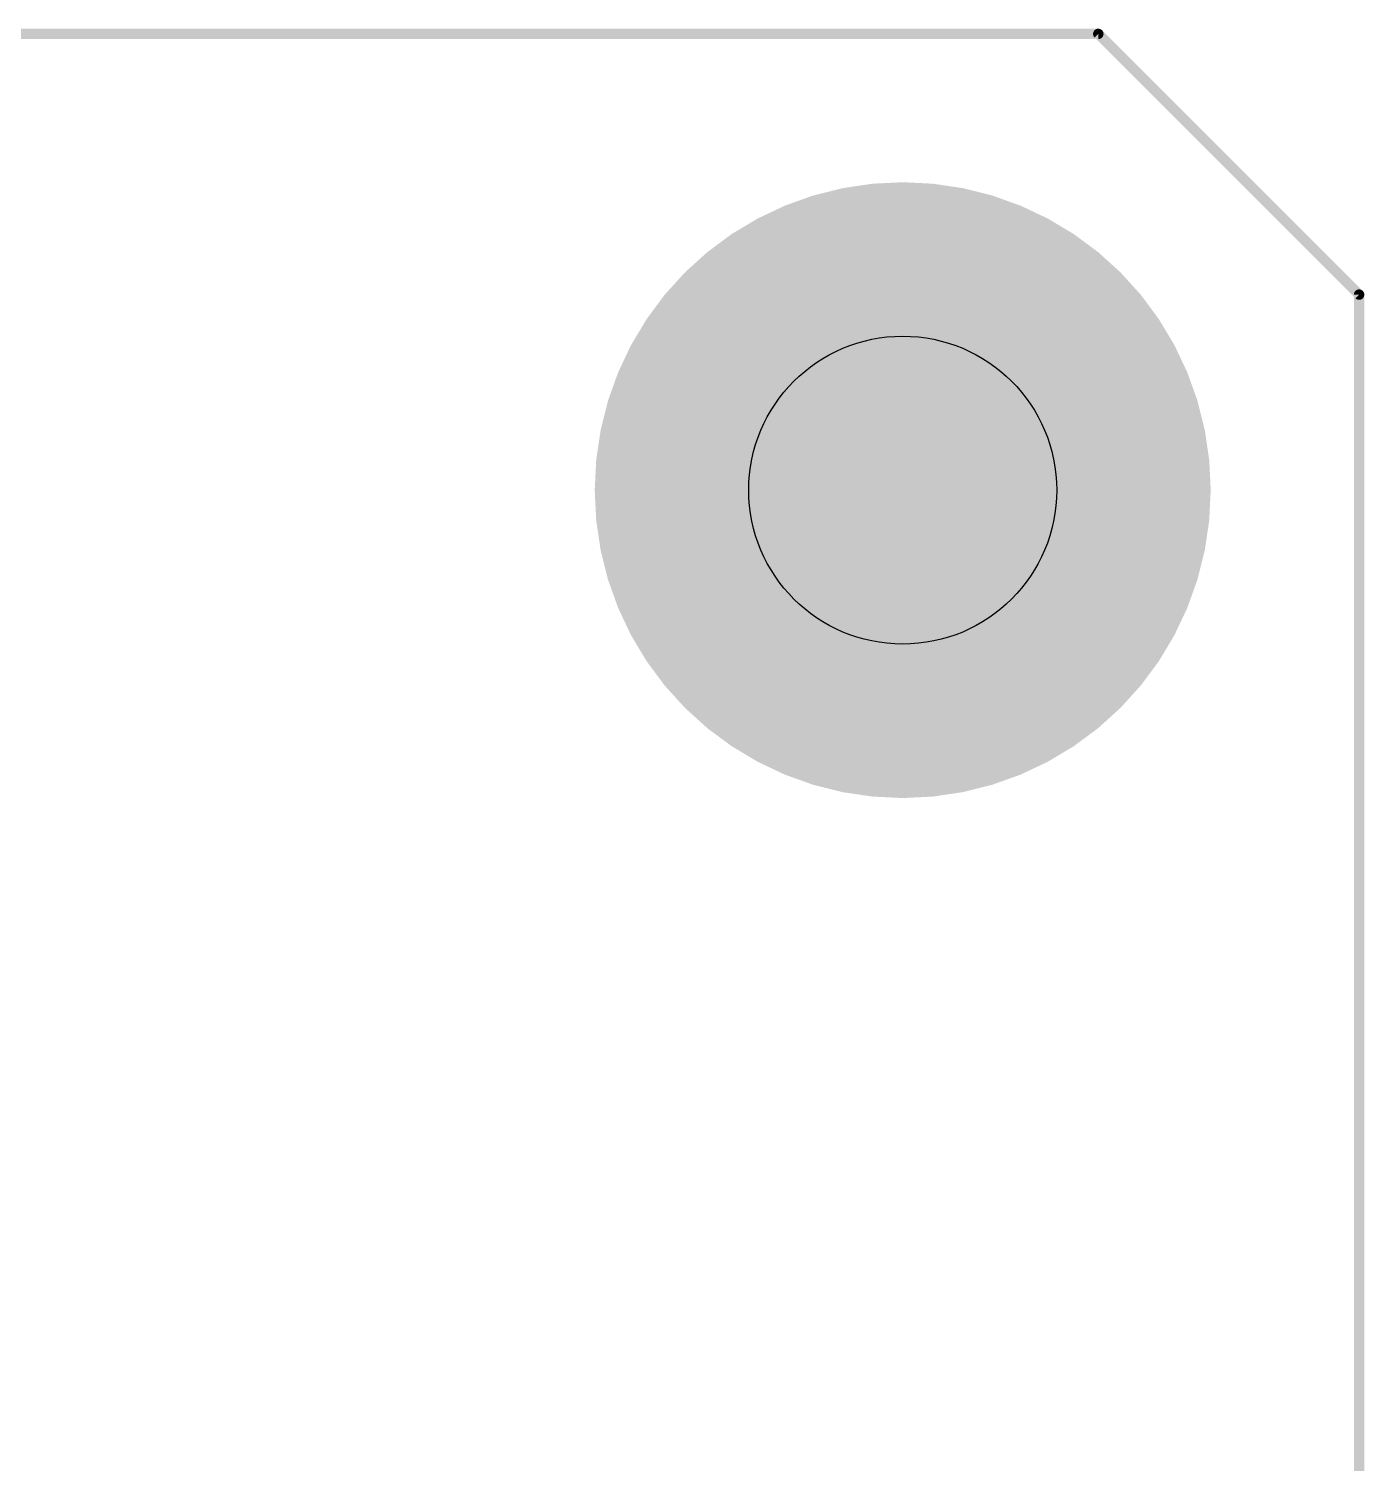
# Model space of a CAD drawing. Extents: x -0.1 to 69.9, y -0.1 to 50.9.
# Drawn here: x 56.89 to 69.9, y 36.87 to 50.85 of the extents above; entities that cross this region are included whole.
import ezdxf

# ---------------------------------------------------------------- set-up
doc = ezdxf.new("R2010")
doc.units = 0
for name, color, linetype in [('18', 110, 'CONTINUOUS'), ('20', 31, 'CONTINUOUS'), ('44', 253, 'CONTINUOUS')]:
    doc.layers.add(name, color=color, linetype=linetype)

# ---------------------------------------------------------------- blocks, each defined once
blk = doc.blocks.new('ROUNDV')
at = {"const_width": 0.5}
blk.add_lwpolyline([(0, -0.25, 1), (0, 0.25, 1), (0, -0.25)], format="xyb", dxfattribs=at)

msp = doc.modelspace()

# ---------------------------------------------------------------- linework, layer by layer
at = {"layer": '20', "const_width": 0.1016}
for points in [[(5.08, 50.8), (67.31, 50.8)], [(67.31, 50.8), (69.85, 48.26)], [(69.85, 48.26), (69.85, 5.08)]]:
    msp.add_lwpolyline(points, dxfattribs=at)
at = {"layer": '20', "const_width": 0.0508}
for points in [[(67.328, 50.818, 1), (67.292, 50.782)], [(67.31, 50.7746, 1), (67.31, 50.8254)], [(69.8754, 48.26, 1), (69.8246, 48.26)], [(69.832, 48.242, 1), (69.868, 48.278)]]:
    msp.add_lwpolyline(points, format="xyb", dxfattribs=at)
at = {"layer": '44'}
msp.add_circle((65.405, 46.355), 1.5, dxfattribs=at)

# ---------------------------------------------------------------- block references
at = {"layer": '18', "xscale": 6, "yscale": 6}
msp.add_blockref('ROUNDV', (65.405, 46.355), dxfattribs=at)
msp.add_blockref('ROUNDV', (65.405, 46.355), dxfattribs=at)

doc.saveas('drawing.dxf')
